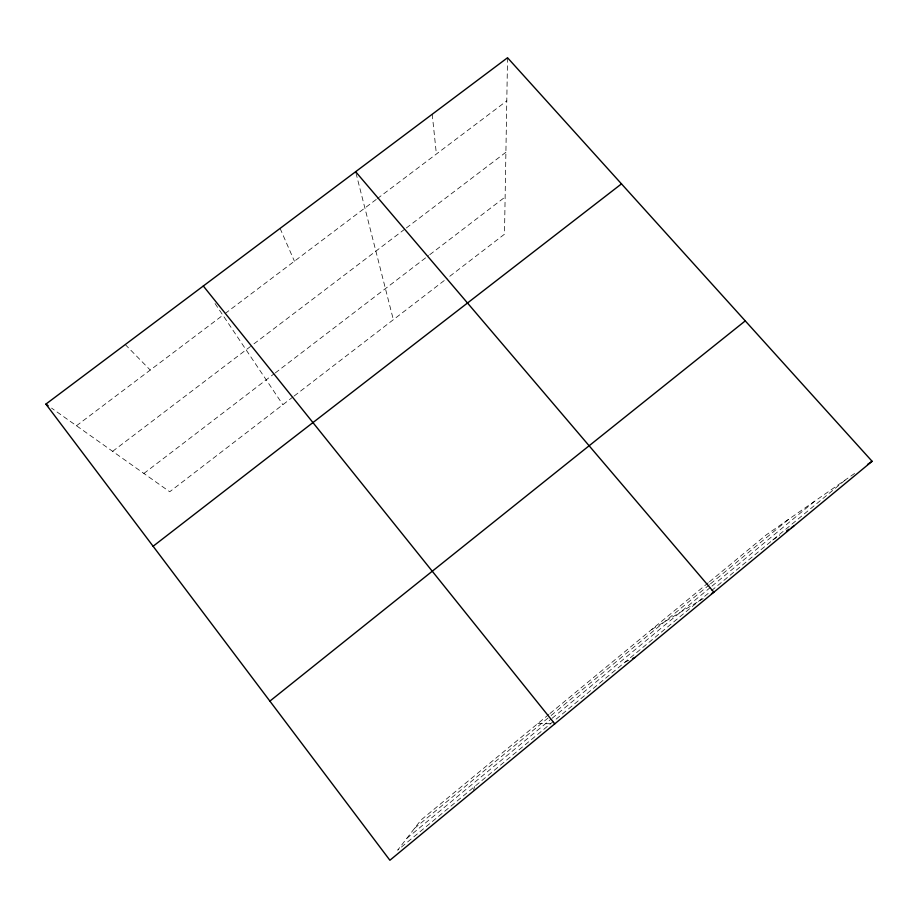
<?xml version="1.0" encoding="UTF-8"?>
<svg xmlns="http://www.w3.org/2000/svg" width="918" height="918" viewBox="0 0 918 918"><rect width="100%" height="100%" fill="white"/><g stroke="black" fill="none" stroke-linecap="round" stroke-linejoin="round"><path stroke-width="0.69" stroke-dasharray="4.59 3.44" d="M507.539 57.742L504.487 234.205L449.258 276.697M473.493 790.191L474.744 786.439M548.861 714.422L420.914 820.095L397.689 850.16L710.429 591.536M549.962 713.515L708.363 582.712M709.453 581.805L766.346 534.827L854.956 473.218M414.557 828.311L550.031 716.396M551.121 715.501L709.396 584.732M710.498 583.837L788.252 519.599M406.789 838.375L551.029 719.15M552.131 718.255L710.865 587.05M711.955 586.143L814.874 501.079M711.519 590.63L845.811 479.575M293.072 396.851L169.715 491.75L51.557 408.108M294.208 395.979L447.02 278.418M143.885 473.47L274.138 373.787M275.274 372.926L428.626 255.56M429.762 254.688L505.129 197.003M112.627 451.335L252.852 344.698M253.976 343.837L405.228 228.823M406.353 227.962L505.91 152.262M76.481 425.745L222.89 315.218M225.162 313.497L376.242 199.447M377.378 198.586L506.793 100.877M772.715 540.014L779.715 535.401M651.837 629.392L703.165 598.628M625.066 662.119L628.807 660.363M537.833 723.533L554.77 723.843M125.25 344.56L150.242 370.057M215.053 303.525L282.87 404.7M280.093 228.387L294.426 261.205M355.977 173.054L393.352 319.705M432.217 114.257L436.383 154.029"/><path stroke-width="1.38" d="M872.1 461.295L389.898 860.258L45.9 404.104L507.539 57.742L872.1 461.295L867.533 464.474M269.881 701.111L745.255 320.887M153.099 546.256L621.486 183.875M786.703 530.776L789.032 529.238M791.362 527.701L793.703 526.163M711.496 593.625L713.883 592.202L355.645 171.712M632.536 658.608L635.026 657.437M45.9 404.104L48.161 405.699M203.303 286.003L554.77 723.843"/></g></svg>
